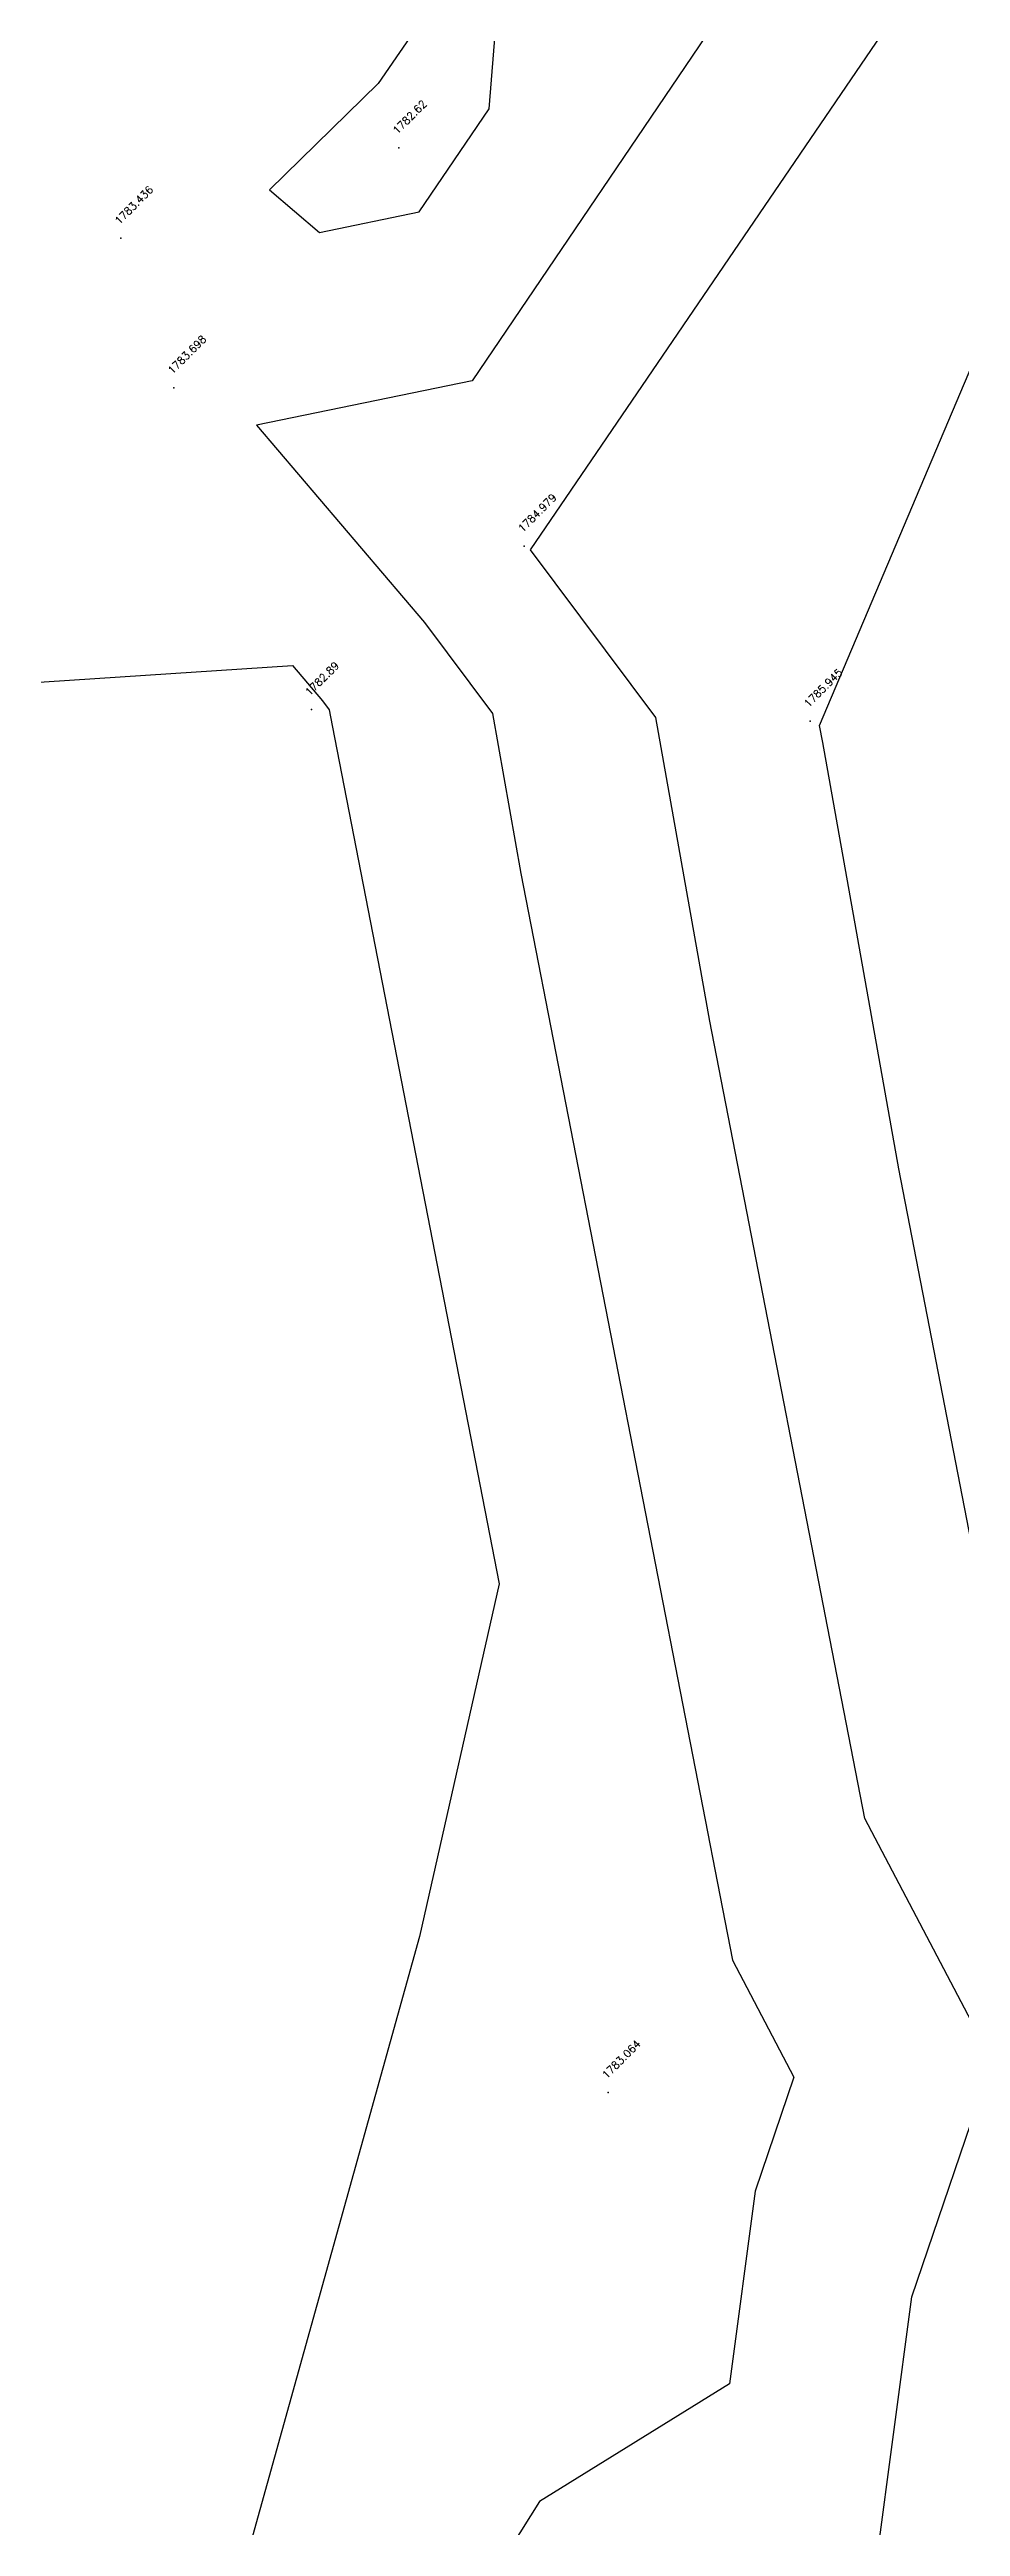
# Model space of a CAD drawing. Header units: inches. Extents: x 9956484 to 9957113, y 272553 to 273016.
# Drawn here: x 9956763.4 to 9956793.2, y 272866.3 to 272947.4 of the extents above; entities that cross this region are included whole.
import ezdxf
from ezdxf.enums import TextEntityAlignment as Align

# ---------------------------------------------------------------- set-up
doc = ezdxf.new("R2010")
doc.units = ezdxf.units.IN
doc.header["$MEASUREMENT"] = 0
for name, color, linetype in [('Contour', 4, 'Continuous'), ('Index_Contour', 8, 'Continuous'), ('Points', 7, 'Continuous'), ('Points-ELV', 6, 'Continuous'), ('Points-NUM', 4, 'Continuous'), ('Points-TXT', 3, 'Continuous')]:
    doc.layers.add(name, color=color, linetype=linetype)
doc.styles.add('romans', font='romans.shx')

# ---------------------------------------------------------------- blocks, each defined once
blk = doc.blocks.new('POINTS')
at = {"layer": 'Points'}
blk.add_line((0, 0), (0, 0), dxfattribs=at)
blk.add_point((0, 0), dxfattribs=at)
at = {"layer": 'Points-ELV', "style": 'romans'}
blk.add_attdef('ELEV', text='', height=1, rotation=45, dxfattribs=at).set_placement((0, 0), align=Align.BOTTOM_LEFT)
at = {"layer": 'Points-NUM', "style": 'romans'}
blk.add_attdef('PTNUM', text='', height=1, dxfattribs=at).set_placement((0, 0), align=Align.BOTTOM_RIGHT)
at = {"layer": 'Points-TXT', "style": 'romans'}
blk.add_attdef('DESC', text='', height=1, dxfattribs=at).set_placement((0, 0), align=Align.BOTTOM_RIGHT)

msp = doc.modelspace()

# ---------------------------------------------------------------- linework, layer by layer
at = {"layer": 'Contour'}
for points, elevation in [([(9956829.411, 272973.103), (9956820.282, 272976.832), (9956796.012, 272973.837), (9956782.507, 272974.824), (9956781.743, 272974.341), (9956778.709, 272970.013), (9956778.939, 272963.483), (9956772.522, 272964.871), (9956769.829, 272962.343), (9956763.216, 272960.98), (9956762.523, 272946.003), (9956747.79, 272941.585), (9956750.068, 272930.012), (9956747.171, 272925.635), (9956771.395, 272927.226), (9956772.374, 272926.074), (9956772.595, 272925.778), (9956772.687, 272925.26), (9956778.148, 272897.162), (9956775.543, 272885.608), (9956768.399, 272859.937)], 1783), ([(9956846.173, 272965.461), (9956835.358, 272969.879), (9956815.314, 272967.405), (9956792.456, 272969.077), (9956791.163, 272968.259), (9956786.028, 272960.933), (9956786.193, 272956.27), (9956785.592, 272948.839), (9956777.27, 272936.554), (9956770.213, 272935.105), (9956775.707, 272928.635), (9956777.937, 272925.654), (9956778.866, 272920.422), (9956785.782, 272884.839), (9956787.795, 272881.004), (9956786.526, 272877.269), (9956785.684, 272870.965), (9956779.472, 272867.106), (9956764.519, 272843.267)], 1784), ([(9956794.152, 272850.583), (9956796.793, 272870.357), (9956800.773, 272882.073), (9956794.461, 272894.101), (9956791.225, 272910.747), (9956788.744, 272924.709), (9956788.633, 272925.269), (9956795.612, 272941.762), (9956804.826, 272948.707), (9956810.004, 272956.094), (9956812.355, 272957.582), (9956853.919, 272954.542), (9956865.508, 272955.972), (9956879.696, 272950.177)], 1786), ([(9956777.824, 272945.464), (9956778.384, 272952.392), (9956774.195, 272946.286), (9956770.635, 272942.803), (9956772.277, 272941.412), (9956775.532, 272942.081), (9956777.824, 272945.464)], 1783)]:
    msp.add_lwpolyline(points, dxfattribs=dict(at, elevation=elevation))
at = {"layer": 'Index_Contour', "elevation": 1785}
msp.add_lwpolyline([(9956789.918, 272860.774), (9956791.659, 272873.813), (9956794.284, 272881.539), (9956790.122, 272889.47), (9956785.046, 272915.584), (9956783.279, 272925.53), (9956779.174, 272931.018), (9956792.992, 272951.322), (9956793.205, 272951.825), (9956793.464, 272952.021), (9956800.584, 272962.177), (9956802.406, 272963.329), (9956834.616, 272960.973), (9956850.433, 272962.925), (9956862.934, 272957.819)], dxfattribs=at)

# ---------------------------------------------------------------- block references
at = {"layer": 'Points', "linetype": 'Continuous'}
ref = msp.add_blockref('POINTS', (9956774.872, 272944.181, 1782.62), dxfattribs=at)
ref.add_attrib('ELEV', '1782.62', dxfattribs={"layer": 'Points-ELV', "height": 0.25, "rotation": 45, "style": 'romans'}).set_placement((9956774.872, 272944.556, 1782.62), align=Align.BOTTOM_LEFT)
ref = msp.add_blockref('POINTS', (9956765.773, 272941.223, 1783.436), dxfattribs=at)
ref.add_attrib('ELEV', '1783.436', dxfattribs={"layer": 'Points-ELV', "height": 0.25, "rotation": 45, "style": 'romans'}).set_placement((9956765.773, 272941.598, 1783.436), align=Align.BOTTOM_LEFT)
ref = msp.add_blockref('POINTS', (9956767.511, 272936.327, 1783.698), dxfattribs=at)
ref.add_attrib('ELEV', '1783.698', dxfattribs={"layer": 'Points-ELV', "height": 0.25, "rotation": 45, "style": 'romans'}).set_placement((9956767.511, 272936.702, 1783.698), align=Align.BOTTOM_LEFT)
ref = msp.add_blockref('POINTS', (9956778.971, 272931.143, 1784.979), dxfattribs=at)
ref.add_attrib('ELEV', '1784.979', dxfattribs={"layer": 'Points-ELV', "height": 0.25, "rotation": 45, "style": 'romans'}).set_placement((9956778.971, 272931.518, 1784.979), align=Align.BOTTOM_LEFT)
ref = msp.add_blockref('POINTS', (9956772.007, 272925.792, 1782.89), dxfattribs=at)
ref.add_attrib('ELEV', '1782.89', dxfattribs={"layer": 'Points-ELV', "height": 0.25, "rotation": 45, "style": 'romans'}).set_placement((9956772.007, 272926.167, 1782.89), align=Align.BOTTOM_LEFT)
ref = msp.add_blockref('POINTS', (9956788.327, 272925.412, 1785.945), dxfattribs=at)
ref.add_attrib('ELEV', '1785.945', dxfattribs={"layer": 'Points-ELV', "height": 0.25, "rotation": 45, "style": 'romans'}).set_placement((9956788.327, 272925.787, 1785.945), align=Align.BOTTOM_LEFT)
ref = msp.add_blockref('POINTS', (9956781.721, 272880.504, 1783.064), dxfattribs=at)
ref.add_attrib('ELEV', '1783.064', dxfattribs={"layer": 'Points-ELV', "height": 0.25, "rotation": 45, "style": 'romans'}).set_placement((9956781.721, 272880.879, 1783.064), align=Align.BOTTOM_LEFT)

doc.saveas('drawing.dxf')
